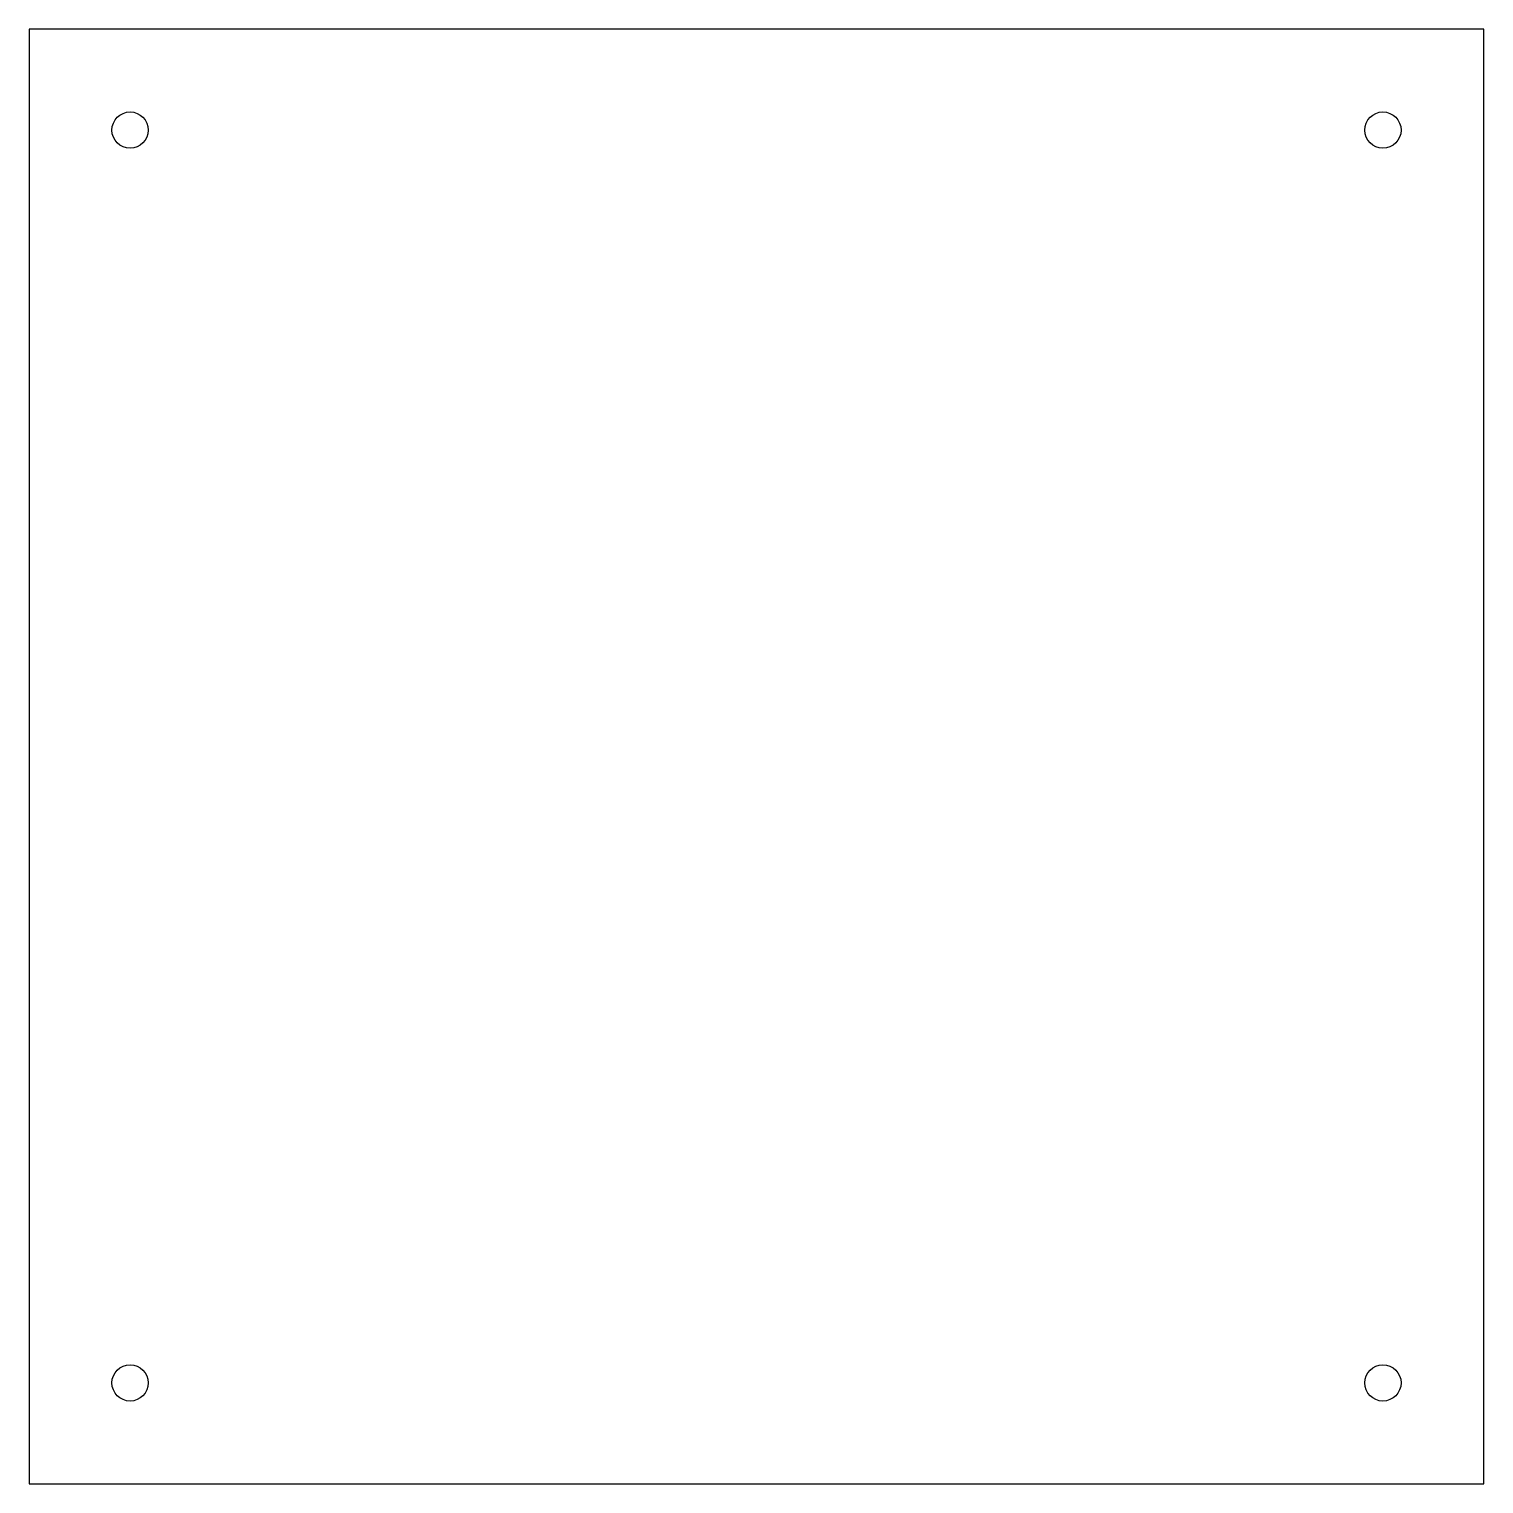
# Model space of a CAD drawing. Header units: millimetres. Extents: x 0 to 1196, y -142 to 844.
# Drawn here: x 0 to 360, y 0 to 360 of the extents above; entities that cross this region are included whole.
import ezdxf

# ---------------------------------------------------------------- set-up
doc = ezdxf.new("R2010")
doc.units = ezdxf.units.MM

msp = doc.modelspace()

# ---------------------------------------------------------------- linework, layer by layer
msp.add_lwpolyline([(0, 0), (360, 0), (360, 360), (0, 360)], close=True)
for centre in [(25, 335), (335, 335), (25, 25), (335, 25)]:
    msp.add_circle(centre, 4.5)

doc.saveas('drawing.dxf')
